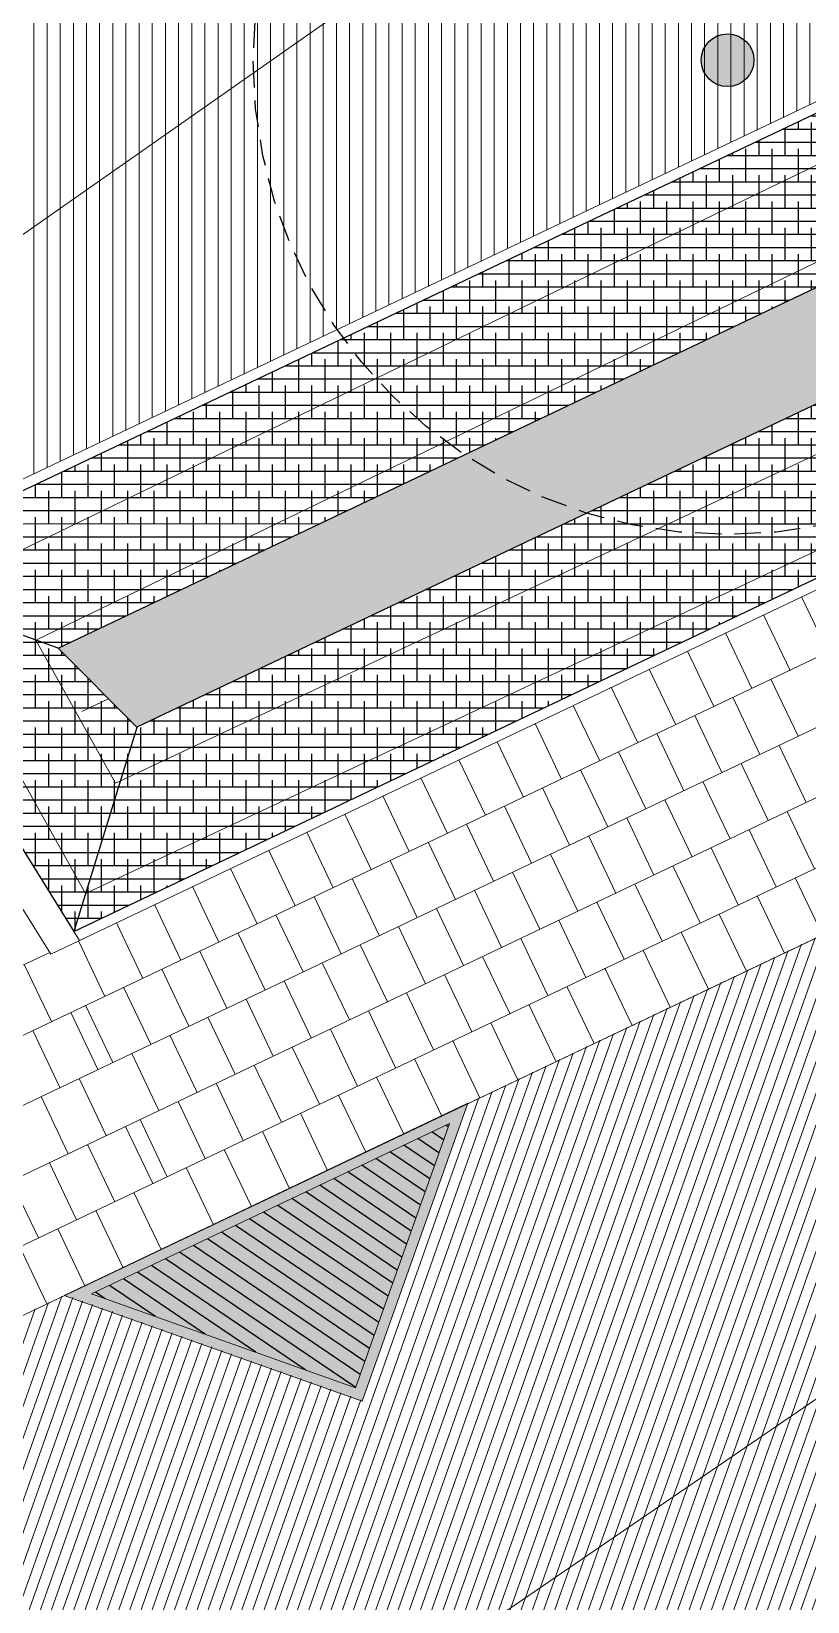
# Model space of a CAD drawing. Header units: metres. Extents: x 678805 to 1359287, y 2747329 to 5497370.
# Drawn here: x 679687.46 to 679694.82, y 2748537.88 to 2748552.78 of the extents above; entities that cross this region are included whole.
import ezdxf
from ezdxf.enums import TextEntityAlignment as Align

# ---------------------------------------------------------------- set-up
doc = ezdxf.new("R2010")
doc.units = ezdxf.units.M
doc.linetypes.add('XREF_MON_SFT_TREES$0$HIDDEN', pattern=[0.375, 0.25, -0.125])
for name, color, linetype in [('00_XREF_MON_HSC_PAVEMENT', 7, 'Continuous'), ('00_XREF_TWQ_SFT_TREES', 7, 'Continuous'), ('XREF_MON_GENERAL_LAYOUT$0$02-L-Edge Line Step -10cm', 6, 'Continuous'), ('XREF_MON_GENERAL_LAYOUT$0$02-L-Plan Change', 8, 'Continuous'), ('XREF_MON_HSC_PAVEMENT$0$03-TR-Tree Pit_Green', 74, 'Continuous'), ('XREF_MON_SFT_TREES$0$SL_TREE_CANOPY', 251, 'XREF_MON_SFT_TREES$0$HIDDEN'), ('XREF_MON_SFT_TREES$0$SL_TREE_TRUNK', 251, 'Continuous')]:
    doc.layers.add(name, color=color, linetype=linetype)
for name, color, linetype, true_color in [('02-L-Waterfeatures 01', 7, 'Continuous', 0x4da6ff), ('XREF_MON_HSC_PAVEMENT$0$03-TR-Pavement_00_Dry Swale', 7, 'Continuous', 0x6e5d3a), ('XREF_MON_HSC_PAVEMENT$0$03-TR-Tree Pit_White', 7, 'Continuous', 0xfcfcfc), ('XREF_MON_SFT_TREES$0$SL_TREE_CERCIDIUM_FLORIDUM', 7, 'Continuous', 0xe0e000)]:
    doc.layers.add(name, color=color, linetype=linetype, true_color=true_color)
for name, color, linetype, lineweight in [('XREF_MON_GENERAL_LAYOUT$0$02-L-Level Curves 0.25-0.75m', 33, 'Continuous', 5), ('XREF_MON_GENERAL_LAYOUT$0$02-L-Level Curves 0.50m', 33, 'Continuous', 5), ('XREF_MON_GENERAL_LAYOUT$0$02-L-Material Change', 251, 'Continuous', 5), ('XREF_MON_GENERAL_LAYOUT$0$04-BK-Tree Pit', 6, 'Continuous', 5), ('XREF_MON_HSC_PAVEMENT$0$02-L-B-Flat Bar', 251, 'Continuous', 5), ('XREF_MON_HSC_PAVEMENT$0$04-BK-Tree Pit', 6, 'Continuous', 5)]:
    doc.layers.add(name, color=color, linetype=linetype, lineweight=lineweight)
for name, color, linetype, lineweight, true_color in [('XREF_MON_HSC_PAVEMENT$0$02-L-Joints-Paviment_07_Precast Concrete Blocks 60X40', 7, 'Continuous', 5, 0x999999), ('XREF_MON_HSC_PAVEMENT$0$03-TR-Pavement_02_Sealed Gravel', 7, 'Continuous', 5, 0x38321e), ('XREF_MON_HSC_PAVEMENT$0$03-TR-Pavement_07_Precast Concrete Blocks 20X10', 7, 'Continuous', 5, 0x999999), ('XREF_MON_HSC_PAVEMENT$0$03-TR-Pavement_07_Precast Concrete Blocks 60X40', 7, 'Continuous', 5, 0x999999)]:
    doc.layers.add(name, color=color, linetype=linetype, lineweight=lineweight, true_color=true_color)
doc.layers.get('XREF_MON_SFT_TREES$0$SL_TREE_CERCIDIUM_FLORIDUM').off()
doc.styles.add('XREF_MON_GENERAL_LAYOUT$0$Standard', font='arial.ttf')

# ---------------------------------------------------------------- blocks, each defined once
blk = doc.blocks.new('XREF_MON_SFT_TREES$0$cercidium_floridum')
h = blk.add_hatch()
h.set_pattern_fill('ANSI31', color=256, scale=0.1)
edge = h.paths.add_edge_path()
edge.add_arc((0, 0), 4.5, -25.4481, 334.5519)
at = {"layer": 'XREF_MON_SFT_TREES$0$SL_TREE_TRUNK'}
h = blk.add_hatch(color=256, dxfattribs=at)
h.dxf.hatch_style = 1
edge = h.paths.add_edge_path()
edge.add_arc((0, 0), 0.25, 0, 360)
at = {"layer": 'XREF_MON_SFT_TREES$0$SL_TREE_CANOPY', "linetype": 'XREF_MON_SFT_TREES$0$HIDDEN'}
blk.add_circle((0, 0), 4.5, dxfattribs=at)
at = {"layer": 'XREF_MON_SFT_TREES$0$SL_TREE_TRUNK'}
blk.add_circle((0, 0), 0.25, dxfattribs=at)
blk = doc.blocks.new('XREF_MON_SFT_TREES')
at = {"layer": 'XREF_MON_SFT_TREES$0$SL_TREE_CERCIDIUM_FLORIDUM', "rotation": 25.44812939262281}
blk.add_blockref('XREF_MON_SFT_TREES$0$cercidium_floridum', (679694.063, 2748552.507), dxfattribs=at)
blk = doc.blocks.new('XREF_MON_HSC_PAVEMENT$0$Alcorque Parking 8m2')
at = {"layer": 'XREF_MON_HSC_PAVEMENT$0$03-TR-Tree Pit_Green', "ltscale": 0.3}
h = blk.add_hatch(dxfattribs=at)
h.set_pattern_fill('ANSI31', color=256, scale=0.04, angle=40)
h.set_pattern_definition([(85, (-679726.04474, -2748720.75428), (-0.1265167266577, 0.011068779329), [])])
h.paths.add_polyline_path([(-1.079, -0.384), (2.316, 1.231), (-0.189, 2.121)])
at = {"layer": 'XREF_MON_HSC_PAVEMENT$0$03-TR-Tree Pit_White'}
h = blk.add_hatch(color=256, dxfattribs=at)
h.dxf.hatch_style = 1
h.paths.add_polyline_path([(-1.254, -0.578), (2.577, 1.245), (-0.25, 2.249)])
blk = doc.blocks.new('XREF_MON_HSC_PAVEMENT')
at = {"layer": 'XREF_MON_HSC_PAVEMENT$0$03-TR-Pavement_00_Dry Swale', "ltscale": 0.3, "true_color": 0xb29c70}
h = blk.add_hatch(dxfattribs=at)
h.set_pattern_fill('ANSI38', color=33, scale=0.0393, angle=315)
h.paths.add_polyline_path([(679698.5, 2748550.956), (679697.969, 2748551.81), (679687.712, 2748546.929), (679688.459, 2748546.179)])
h.paths.add_polyline_path([(679712.795, 2748557.759), (679712.479, 2748558.715), (679700.15, 2748552.848), (679700.681, 2748551.994)])
h.paths.add_polyline_path([(679729.201, 2748565.566), (679728.669, 2748566.419), (679714.664, 2748559.755), (679714.979, 2748558.798)])
h.paths.add_polyline_path([(679744.551, 2748572.87), (679744.02, 2748573.724), (679730.85, 2748567.457), (679731.382, 2748566.603)])
h.paths.add_polyline_path([(679758.565, 2748579.539), (679757.934, 2748580.346), (679746.201, 2748574.762), (679746.732, 2748573.908)])
at = {"layer": 'XREF_MON_HSC_PAVEMENT$0$03-TR-Pavement_00_Dry Swale', "ltscale": 0.3}
h = blk.add_hatch(dxfattribs=at)
h.set_pattern_fill('ANSI38', color=256, scale=0.0393, angle=315)
h.paths.add_polyline_path([(679687.712, 2748546.929), (679697.969, 2748551.81), (679697.175, 2748553.085), (679685.742, 2748547.645), (679687.861, 2748544.242), (679699.293, 2748549.682), (679698.5, 2748550.956), (679688.459, 2748546.179)])
at = {"layer": 'XREF_MON_HSC_PAVEMENT$0$03-TR-Pavement_02_Sealed Gravel', "linetype": 'Continuous'}
h = blk.add_hatch(dxfattribs=at)
h.set_pattern_fill('ANSI31', color=256, scale=0.0393, angle=45)
h.set_pattern_definition([(90, (652974.11672, 2717198.73223), (-0.1247775, 0), [])])
h.paths.add_polyline_path([(679677.201, 2748573.555), (679683.041, 2748573.777), (679687.329, 2748576.176), (679693.395, 2748575.721), (679695.755, 2748576.821), (679698.899, 2748570.077), (679696.876, 2748565.409), (679691.299, 2748563.582), (679690.559, 2748563.185), (679688.204, 2748561.07), (679682.247, 2748562.313), (679677.021, 2748573.467)])
h.paths.add_polyline_path([(679758.64, 2748582.443), (679748.157, 2748599.32), (679704.653, 2748591.943), (679666.232, 2748578.973), (679685.689, 2748547.73)])
at = {"layer": 'XREF_MON_HSC_PAVEMENT$0$03-TR-Pavement_07_Precast Concrete Blocks 20X10'}
h = blk.add_hatch(dxfattribs=at)
h.set_pattern_fill('ANSI31', color=256, scale=0.0315, angle=25.5)
h.set_pattern_definition([(70.5, (0, 0), (-0.094275932128, 0.033384858509), [])])
h.paths.add_polyline_path([(679676.974, 2748528.606), (679675.178, 2748532.381), (679676.209, 2748535.285), (679680.101, 2748537.142), (679682.928, 2748536.138), (679683.932, 2748538.965), (679687.777, 2748540.795), (679690.604, 2748539.791), (679691.608, 2748542.618), (679695.453, 2748544.447), (679698.281, 2748543.443), (679699.284, 2748546.271), (679703.122, 2748548.097), (679705.955, 2748547.096), (679706.96, 2748549.923), (679710.804, 2748551.752), (679713.537, 2748550.782), (679713.631, 2748550.749), (679714.635, 2748553.575), (679718.48, 2748555.405), (679721.306, 2748554.401), (679722.311, 2748557.228), (679726.155, 2748559.057), (679728.987, 2748558.052), (679729.991, 2748560.877), (679733.836, 2748562.707), (679736.662, 2748561.703), (679737.666, 2748564.53), (679741.505, 2748566.362), (679744.333, 2748565.358), (679745.341, 2748568.182), (679749.186, 2748570.012), (679752.007, 2748569.011), (679753.031, 2748571.842), (679756.853, 2748573.661), (679759.68, 2748572.657), (679760.684, 2748575.483), (679764.527, 2748577.312), (679767.41, 2748576.278), (679769.209, 2748572.498)])
at = {"layer": 'XREF_MON_HSC_PAVEMENT$0$02-L-B-Flat Bar'}
blk.add_lwpolyline([(679676.209, 2748535.285), (679764.525, 2748577.311)], dxfattribs=at)
at = {"layer": 'XREF_MON_HSC_PAVEMENT$0$02-L-Joints-Paviment_07_Precast Concrete Blocks 60X40'}
for points in [[(679695.017, 2748546.891), (679694.766, 2748547.417)], [(679694.656, 2748546.719), (679694.405, 2748547.246)], [(679694.295, 2748546.547), (679694.044, 2748547.074)], [(679693.933, 2748546.375), (679693.683, 2748546.902)], [(679693.572, 2748546.203), (679693.321, 2748546.73)], [(679693.211, 2748546.032), (679692.96, 2748546.558)], [(679694.732, 2748546.093), (679694.475, 2748546.634)], [(679694.371, 2748545.921), (679694.113, 2748546.463)], [(679692.85, 2748545.86), (679692.599, 2748546.386)], [(679694.01, 2748545.749), (679693.752, 2748546.291)], [(679692.489, 2748545.688), (679692.238, 2748546.214)], [(679693.649, 2748545.577), (679693.391, 2748546.119)], [(679692.127, 2748545.516), (679691.877, 2748546.042)], [(679694.81, 2748545.465), (679694.552, 2748546.007)], [(679691.766, 2748545.344), (679691.515, 2748545.871)], [(679693.288, 2748545.405), (679693.03, 2748545.947)], [(679694.448, 2748545.293), (679694.191, 2748545.835)], [(679691.405, 2748545.172), (679691.154, 2748545.699)], [(679692.926, 2748545.233), (679692.669, 2748545.775)], [(679694.087, 2748545.121), (679693.829, 2748545.663)], [(679691.044, 2748545), (679690.793, 2748545.527)], [(679692.565, 2748545.061), (679692.307, 2748545.603)], [(679692.204, 2748544.889), (679691.946, 2748545.431)], [(679693.726, 2748544.949), (679693.468, 2748545.491)], [(679694.887, 2748544.837), (679694.629, 2748545.379)], [(679690.683, 2748544.828), (679690.432, 2748545.355)], [(679691.843, 2748544.718), (679691.585, 2748545.259)], [(679693.365, 2748544.777), (679693.107, 2748545.319)], [(679690.321, 2748544.657), (679690.071, 2748545.183)], [(679691.482, 2748544.546), (679691.224, 2748545.088)], [(679693.004, 2748544.606), (679692.746, 2748545.147)], [(679694.526, 2748544.665), (679694.268, 2748545.207)], [(679689.96, 2748544.485), (679689.71, 2748545.011)], [(679692.642, 2748544.434), (679692.385, 2748544.975)], [(679694.164, 2748544.493), (679693.907, 2748545.035)], [(679689.599, 2748544.313), (679689.348, 2748544.839)], [(679691.12, 2748544.374), (679690.863, 2748544.916)], [(679692.281, 2748544.262), (679692.023, 2748544.804)], [(679693.803, 2748544.322), (679693.545, 2748544.863)], [(679689.238, 2748544.141), (679688.987, 2748544.667)], [(679690.759, 2748544.202), (679690.501, 2748544.744)], [(679691.92, 2748544.09), (679691.662, 2748544.632)], [(679693.442, 2748544.15), (679693.184, 2748544.691)], [(679694.964, 2748544.209), (679694.706, 2748544.751)], [(679688.877, 2748543.969), (679688.626, 2748544.496)], [(679690.398, 2748544.03), (679690.14, 2748544.572)], [(679693.081, 2748543.978), (679692.823, 2748544.52)], [(679694.603, 2748544.037), (679694.345, 2748544.579)], [(679688.516, 2748543.797), (679688.265, 2748544.324)], [(679690.037, 2748543.858), (679689.779, 2748544.4)], [(679691.559, 2748543.918), (679691.301, 2748544.46)], [(679692.72, 2748543.806), (679692.462, 2748544.348)], [(679694.242, 2748543.865), (679693.984, 2748544.407)], [(679689.676, 2748543.686), (679689.418, 2748544.228)], [(679691.198, 2748543.746), (679690.94, 2748544.288)], [(679692.358, 2748543.634), (679692.101, 2748544.176)], [(679693.881, 2748543.694), (679693.623, 2748544.235)], [(679688.154, 2748543.625), (679687.904, 2748544.152)], [(679689.314, 2748543.515), (679689.057, 2748544.056)], [(679690.836, 2748543.574), (679690.579, 2748544.116)], [(679693.519, 2748543.522), (679693.262, 2748544.063)], [(679687.649, 2748543.386), (679687.391, 2748543.928)], [(679688.953, 2748543.343), (679688.695, 2748543.884)], [(679690.475, 2748543.402), (679690.217, 2748543.944)], [(679691.997, 2748543.462), (679691.739, 2748544.004)], [(679693.158, 2748543.35), (679692.9, 2748543.892)], [(679690.114, 2748543.231), (679689.856, 2748543.772)], [(679691.636, 2748543.29), (679691.378, 2748543.832)], [(679688.592, 2748543.171), (679688.334, 2748543.713)], [(679689.753, 2748543.059), (679689.495, 2748543.6)], [(679691.275, 2748543.118), (679691.017, 2748543.66)], [(679692.797, 2748543.178), (679692.539, 2748543.72)], [(679688.09, 2748542.932), (679687.832, 2748543.473)], [(679688.231, 2748542.999), (679687.973, 2748543.541)], [(679689.392, 2748542.887), (679689.134, 2748543.429)], [(679690.914, 2748542.947), (679690.656, 2748543.488)], [(679692.436, 2748543.006), (679692.178, 2748543.548)], [(679687.728, 2748542.76), (679687.471, 2748543.301)], [(679690.552, 2748542.775), (679690.295, 2748543.316)], [(679692.075, 2748542.834), (679691.817, 2748543.376)], [(679689.03, 2748542.715), (679688.773, 2748543.257)], [(679690.191, 2748542.603), (679689.933, 2748543.145)], [(679691.713, 2748542.662), (679691.456, 2748543.204)], [(679688.669, 2748542.543), (679688.411, 2748543.085)], [(679691.352, 2748542.49), (679691.094, 2748543.032)], [(679688.169, 2748542.305), (679687.911, 2748542.847)], [(679689.83, 2748542.431), (679689.572, 2748542.973)], [(679690.991, 2748542.319), (679690.733, 2748542.86)], [(679689.469, 2748542.259), (679689.211, 2748542.801)], [(679690.63, 2748542.147), (679690.372, 2748542.688)], [(679687.808, 2748542.133), (679687.55, 2748542.675)], [(679689.108, 2748542.087), (679688.85, 2748542.629)], [(679688.61, 2748541.85), (679688.352, 2748542.392)], [(679688.747, 2748541.915), (679688.489, 2748542.457)], [(679690.269, 2748541.975), (679690.011, 2748542.517)], [(679689.907, 2748541.803), (679689.65, 2748542.345)], [(679688.249, 2748541.678), (679687.991, 2748542.22)], [(679689.546, 2748541.631), (679689.288, 2748542.173)], [(679687.887, 2748541.506), (679687.63, 2748542.048)], [(679689.185, 2748541.459), (679688.927, 2748542.001)], [(679687.526, 2748541.334), (679687.268, 2748541.876)], [(679688.689, 2748541.223), (679688.431, 2748541.765)], [(679688.328, 2748541.052), (679688.07, 2748541.593)], [(679687.967, 2748540.88), (679687.709, 2748541.421)], [(679687.606, 2748540.708), (679687.348, 2748541.25)]]:
    blk.add_lwpolyline(points, dxfattribs=at)
at = {"layer": 'XREF_MON_HSC_PAVEMENT$0$03-TR-Pavement_07_Precast Concrete Blocks 60X40'}
for p, q in [((679664.351, 2748532.3), (679775.943, 2748585.402)), ((679664.609, 2748531.758), (679776.133, 2748584.828)), ((679664.867, 2748531.216), (679776.322, 2748584.254)), ((679665.125, 2748530.674), (679776.512, 2748583.68)), ((679665.382, 2748530.133), (679776.702, 2748583.105)), ((679664.092, 2748532.841), (679687.632, 2748544.043))]:
    blk.add_line(p, q, dxfattribs=at)
at = {"layer": 'XREF_MON_HSC_PAVEMENT$0$04-BK-Tree Pit', "xscale": -1, "rotation": 230.8963178951805}
blk.add_blockref('XREF_MON_HSC_PAVEMENT$0$Alcorque Parking 8m2', (679689.008, 2748541.398), dxfattribs=at)
blk = doc.blocks.new('XREF_MON_GENERAL_LAYOUT$0$Alcorque Parking 8m2')
blk.add_lwpolyline([(2.316, 1.231), (-0.189, 2.121), (-1.079, -0.384)], close=True)
at = {"layer": 'XREF_MON_GENERAL_LAYOUT$0$02-L-Material Change'}
blk.add_lwpolyline([(2.577, 1.245), (-0.25, 2.249), (-1.254, -0.578)], close=True, dxfattribs=at)
blk = doc.blocks.new('XREF_MON_GENERAL_LAYOUT')
at = {"layer": 'XREF_MON_GENERAL_LAYOUT$0$02-L-Edge Line Step -10cm'}
blk.add_line((679666.232, 2748578.973), (679687.861, 2748544.242), dxfattribs=at)
at = {"layer": 'XREF_MON_GENERAL_LAYOUT$0$02-L-Edge Line Step -10cm', "ltscale": 0.3}
for p, q in [((679697.175, 2748553.085), (679685.742, 2748547.645)), ((679687.861, 2748544.242), (679699.293, 2748549.682))]:
    blk.add_line(p, q, dxfattribs=at)
at = {"layer": 'XREF_MON_GENERAL_LAYOUT$0$02-L-Level Curves 0.25-0.75m', "ltscale": 0.3}
for points in [[(679663.236, 2748533.938), (679759.785, 2748601.595), (679760.009, 2748617.676)], [(679687.5, 2748547.006), (679758.265, 2748581.271)], [(679688.255, 2748545.65), (679759.858, 2748579.231)], [(679688.255, 2748545.65), (679687.5, 2748547.006)]]:
    blk.add_lwpolyline(points, dxfattribs=at)
at = {"layer": 'XREF_MON_GENERAL_LAYOUT$0$02-L-Level Curves 0.50m', "ltscale": 0.3}
for points in [[(679686.412, 2748547.401), (679753.592, 2748579.931)], [(679732.376, 2748565.425), (679682.069, 2748531.031)], [(679687.972, 2748544.601), (679732.376, 2748565.425)], [(679687.972, 2748544.601), (679686.412, 2748547.401)], [(679687.937, 2748546.329), (679688.191, 2748546.448)]]:
    blk.add_lwpolyline(points, dxfattribs=at)
at = {"layer": 'XREF_MON_GENERAL_LAYOUT$0$02-L-Material Change', "ltscale": 0.3}
for p, q in [((679685.689, 2748547.73), (679758.64, 2748582.443)), ((679665.777, 2748579.136), (679687.642, 2748544.027)), ((679687.642, 2748544.027), (679760.951, 2748578.913))]:
    blk.add_line(p, q, dxfattribs=at)
for points in [[(679764.509, 2748577.304), (679676.209, 2748535.285)], [(679687.861, 2748544.242), (679687.914, 2748544.157)]]:
    blk.add_lwpolyline(points, dxfattribs=at)
at = {"layer": 'XREF_MON_GENERAL_LAYOUT$0$02-L-Plan Change', "ltscale": 0.075}
for points in [[(679698.5, 2748550.956), (679688.459, 2748546.179), (679687.712, 2748546.929), (679697.969, 2748551.81)], [(679687.712, 2748546.929), (679685.742, 2748547.645)], [(679688.459, 2748546.178), (679687.861, 2748544.242)]]:
    blk.add_lwpolyline(points, dxfattribs=at)
at = {"layer": 'XREF_MON_GENERAL_LAYOUT$0$04-BK-Tree Pit', "xscale": -1, "rotation": 230.8963178951805}
blk.add_blockref('XREF_MON_GENERAL_LAYOUT$0$Alcorque Parking 8m2', (679689.008, 2748541.398), dxfattribs=at)
at = {"style": 'XREF_MON_GENERAL_LAYOUT$0$Standard'}
for tag, rotation, p in [('604,00', 330.2643, (679905.77, 2748776.558)), ('603,00', 330.2643, (679901.861, 2748753.477)), ('600,00', 133.826, (679944.597, 2748745.153)), ('602,00', 330.2643, (679883.319, 2748738.727)), ('601,00', 117.8906, (679920.972, 2748732.87)), ('601,00', 330.2643, (679864.777, 2748723.976)), ('600,00', 40.8833, (679777.405, 2748705.444, 1.17)), ('602,00', 330.2643, (679941.275, 2748705.483)), ('601,00', 40.8833, (679701.798, 2748703.889, 1.17)), ('598,00', 62.091, (679810.267, 2748702.619)), ('600,00', 330.2643, (679877.781, 2748691.131)), ('600,00', 19.5511, (679920.444, 2748685.496)), ('601,00', 330.2643, (679934.813, 2748683.804)), ('599,00', 330.2643, (679854.567, 2748679.061)), ('600,00', 88.3928, (679743.913, 2748675.572)), ('599,00', 20.6086, (679924.26, 2748675.216)), ('601,00', 88.3928, (679728.035, 2748671.318, -2)), ('602,00', 88.3928, (679711.826, 2748665.966, -1)), ('603,00', 88.3928, (679695.615, 2748660.611)), ('599,00', 40.8833, (679788.807, 2748655.829, 1.17)), ('601,00', 40.8833, (679627.612, 2748644.603, 1.17)), ('603,00', 41.7058, (679702.499, 2748628.484, 1.17)), ('600,00', 40.8833, (679645.925, 2748597.926, 1.17)), ('599,00', 34.2277, (679673.574, 2748555.136, 5.34))]:
    blk.add_attdef(tag, text='', height=1, rotation=rotation, dxfattribs=at).set_placement(p, align=Align.MIDDLE)
at = {"ltscale": 0.3, "style": 'XREF_MON_GENERAL_LAYOUT$0$Standard'}
for tag, rotation, p in [('603,50', 330.2643, (679911.501, 2748760.57)), ('602,50', 330.2643, (679892.865, 2748745.846)), ('600,50', 133.826, (679933.048, 2748738.729)), ('601,50', 330.2643, (679873.581, 2748731.671)), ('601,50', 101.2857, (679909.522, 2748726.945)), ('602,50', 330.2643, (679948.625, 2748713.86)), ('600,50', 39.606, (679743.243, 2748706.971)), ('600,50', 330.2643, (679880.266, 2748702.726)), ('600,50', 17.3537, (679917.615, 2748690.554)), ('599,50', 330.2643, (679867.197, 2748684.716)), ('599,50', 18.8944, (679921.71, 2748680.578)), ('599,50', 39.606, (679778.991, 2748677.241)), ('600,50', 88.3928, (679735.925, 2748673.586)), ('601,50', 88.3928, (679719.906, 2748668.581)), ('602,50', 88.3928, (679703.474, 2748663.452)), ('598,50', 330.2643, (679861.765, 2748662.397)), ('601,50', 39.606, (679610.513, 2748662.061)), ('600,00', 41.7058, (679752.308, 2748637.685)), ('601,00', 41.7058, (679736.044, 2748634.538)), ('599,00', 35.0835, (679763.043, 2748634.415, 1.17)), ('602,00', 41.7058, (679720.174, 2748633.096, 1.17)), ('600,00', 35.0835, (679747.063, 2748629.903, 1.17)), ('601,00', 35.0835, (679731.246, 2748625.239, 1.17)), ('600,50', 39.606, (679636.92, 2748621.339)), ('602,00', 35.0835, (679715.4, 2748620.639, 1.17)), ('599,50', 28.7604, (679659.482, 2748574.323))]:
    blk.add_attdef(tag, text='', height=1, rotation=rotation, dxfattribs=at).set_placement(p, align=Align.MIDDLE)

msp = doc.modelspace()

# ---------------------------------------------------------------- block references
at = {"layer": '00_XREF_MON_HSC_PAVEMENT'}
msp.add_blockref('XREF_MON_HSC_PAVEMENT', (0, 0), dxfattribs=at)
at = {"layer": '00_XREF_TWQ_SFT_TREES'}
msp.add_blockref('XREF_MON_SFT_TREES', (0, 0), dxfattribs=at)
at = {"layer": '02-L-Waterfeatures 01', "color": 18, "true_color": 0x000000}
msp.add_blockref('XREF_MON_GENERAL_LAYOUT', (0, 0), dxfattribs=at)

doc.saveas('drawing.dxf')
